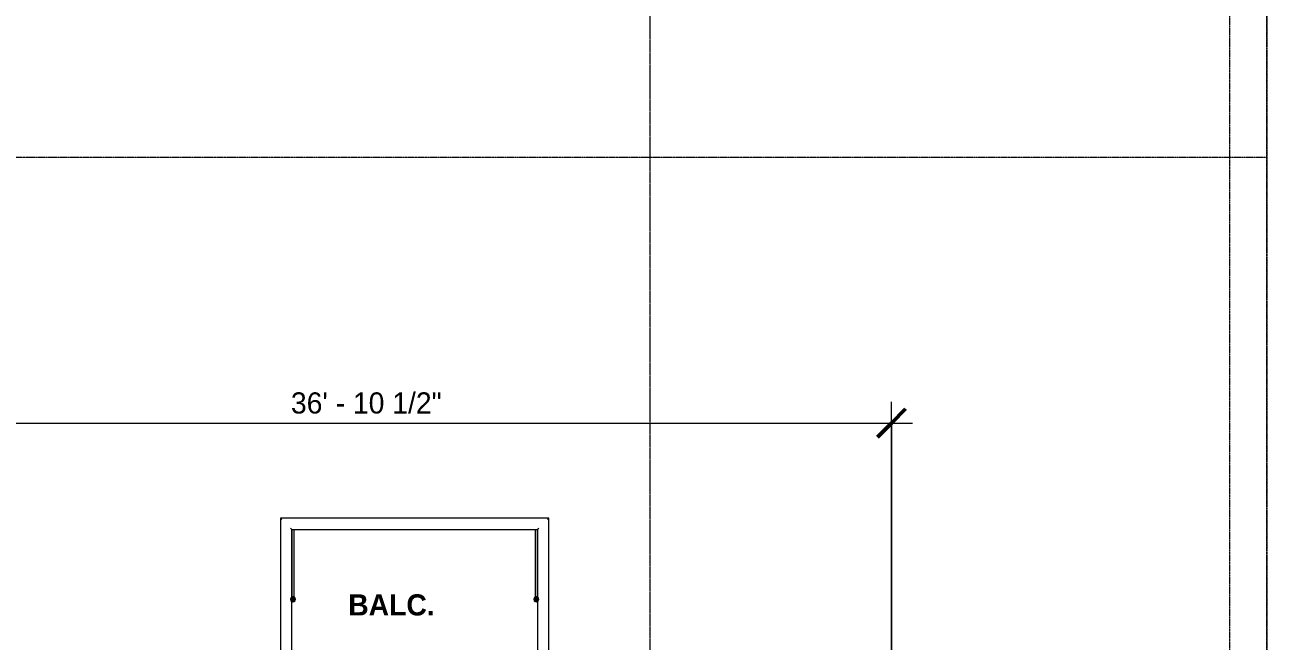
# Model space of a CAD drawing. Header units: inches. Extents: x -4217 to -1814, y 9706 to 12425.
# Drawn here: x -2439 to -1911, y 10865 to 11127 of the extents above; entities that cross this region are included whole.
import ezdxf

# ---------------------------------------------------------------- set-up
doc = ezdxf.new("R2010")
doc.units = ezdxf.units.IN
doc.header["$MEASUREMENT"] = 0
for name, pattern in [('Aligning Line 1_8_', [0.25, 0.125, -0.125]), ('Dash Dot 3_16_', [0.3125, 0.1875, -0.0625, 0, -0.0625]), ('Grid Line 1_2_', [0.875, 0.5, -0.125, 0.125, -0.125])]:
    doc.linetypes.add(name, pattern=pattern)
for name, color, linetype, lineweight in [('A-ANNO-DIMS', 211, 'Continuous', 9), ('A-ANNO-DIMS-96', 211, 'Continuous', 9), ('A-ANNO-SYMB-1', 150, 'Dash Dot 3_16_', 9), ('A-AREA-IDEN', 2, 'Continuous', 9), ('A-FLOR-HRAL-1', 7, 'Continuous', 9), ('A-WALL-3', 250, 'Continuous', 50), ('A-WALL-4', 10, 'Continuous', 13), ('G-ANNO-SYMB', 111, 'Aligning Line 1_8_', 9), ('G-ANNO-SYMB-1', 147, 'Aligning Line 1_8_', 9), ('S-GRID-1', 1, 'Grid Line 1_2_', 9)]:
    doc.layers.add(name, color=color, linetype=linetype, lineweight=lineweight)
doc.styles.add('Century Gothic', font='ufonts.com_century-gothic.ttf', dxfattribs={"height": 9})
doc.styles.add('Century Gothic_B', font='GOTHICB.TTF', dxfattribs={"height": 9})
doc.dimstyles.new('OD__1_8__Tol__', dxfattribs={"dimscale": 12, "dimtxt": 9.397514, "dimasz": 1, "dimexe": 0.75, "dimexo": 0.5, "dimgap": 0.125, "dimtad": 1, "dimdec": 3, "dimrnd": 0.125, "dimzin": 3, "dimdsep": 46, "dimlunit": 4, "dimtxsty": 'Century Gothic', "dimblk1": 'OBLIQUE', "dimblk2": 'OBLIQUE', "dimsah": 1, "dimcen": 0.09, "dimdle": 0.75, "dimazin": 0, "dimtfac": 1, "dimtdec": 4, "dimtix": 1, "dimtmove": 0, "dimatfit": 3, "dimfxl": 1, "dimtvp": 1, "dimtfill": 1, "dimfrac": 2, "dimtolj": 1, "dimtzin": 0, "dimarcsym": 2})

# ---------------------------------------------------------------- blocks, each defined once
blk = doc.blocks.new('DIMBLOCK6-FLOOR PLAN - 2ND FLOOR')
at = {"layer": 'A-ANNO-DIMS-96'}
for p, q in [((-2513.12, 10849.14), (-2513.12, 10966.51)), ((-2070.67, 10852.95), (-2070.67, 10966.51)), ((-2513.12, 10957.51), (-2061.67, 10957.51)), ((-2513.12, 10957.51), (-2513.12, 10849.14)), ((-2070.67, 10957.51), (-2070.67, 10852.95))]:
    blk.add_line(p, q, dxfattribs=at)
at = {"layer": 'A-ANNO-DIMS-96', "lineweight": 50}
for p, q in [((-2513.12, 10957.51), (-2507.12, 10963.51)), ((-2070.67, 10957.51), (-2064.67, 10963.51)), ((-2513.12, 10957.51), (-2519.12, 10951.51)), ((-2070.67, 10957.51), (-2076.67, 10951.51))]:
    blk.add_line(p, q, dxfattribs=at)
at = {"layer": 'A-ANNO-DIMS-96', "color": 0, "insert": (-2326.13, 10970.55), "char_height": 9, "width": 82.1611, "attachment_point": 1, "line_spacing_factor": 0.984502, "style": 'Century Gothic', "bg_fill": 3, "box_fill_scale": 1.25, "bg_fill_color": 256, "bg_fill_true_color": 13158600, "bg_fill_transparency": 0}
blk.add_mtext('36\' - 10 1/2"', dxfattribs=at)
blk = doc.blocks.new('_Oblique')
at = {"color": 0, "linetype": 'ByBlock', "lineweight": -2}
blk.add_line((-0.5, -0.5), (0.5, 0.5), dxfattribs=at)

msp = doc.modelspace()

# ---------------------------------------------------------------- linework, layer by layer
at = {"layer": 'A-ANNO-SYMB-1'}
msp.add_line((-1910.95638, 9718.24032), (-1910.95638, 12268.04045), dxfattribs=at)
at = {"layer": 'G-ANNO-SYMB'}
msp.add_line((-1910.86928, 11070.38095), (-4027.08301, 11070.38095), dxfattribs=at)
at = {"layer": 'G-ANNO-SYMB-1'}
for p, q in [((-1926.94838, 12280.04157), (-1926.94838, 9756.52836)), ((-1910.95638, 12280.04157), (-1910.95638, 9706.24032))]:
    msp.add_line(p, q, dxfattribs=at)

# ---------------------------------------------------------------- texts
at = {"layer": 'A-AREA-IDEN', "insert": (-2301.75497, 10884.66491), "char_height": 9, "width": 43.632, "attachment_point": 1, "style": 'Century Gothic_B'}
msp.add_mtext('BALC.', dxfattribs=at)

# ---------------------------------------------------------------- next in the draw order: dimensions: what is measured, and where the dimension line sits
at = {"layer": 'A-ANNO-DIMS'}
dim = msp.add_linear_dim(base=(-2070.67374, 10957.51007), p1=(-2513.12374, 10843.1394), p2=(-2070.67374, 10846.9519), dimstyle='OD__1_8__Tol__', override={"dimpost": '<>', "dimfxl": 442.466425}, dxfattribs=at)
dim.commit()
dim.dimension.update_dxf_attribs({"geometry": 'DIMBLOCK6-FLOOR PLAN - 2ND FLOOR', "text_midpoint": (-2291.89874, 10964.23508)})

# ---------------------------------------------------------------- next in the draw order: linework, layer by layer
at = {"layer": 'A-FLOR-HRAL-1'}
for p, q in [((-2216.48683, 10917.0016), (-2330.53624, 10917.0016)), ((-2330.53624, 10917.0016), (-2330.53624, 10851.7644)), ((-2216.48683, 10851.3894), (-2216.48683, 10917.0016)), ((-2325.81183, 10912.27719), (-2221.21124, 10912.27719)), ((-2325.81183, 10851.7644), (-2325.81183, 10912.27719)), ((-2221.21124, 10912.27719), (-2221.21124, 10851.3894))]:
    msp.add_line(p, q, dxfattribs=at)
for points, knots in [([(-2330.53624, 10917.0016), (-2330.53605, 10917.0016), (-2330.52818, 10916.99345), (-2330.50143, 10916.96689), (-2330.47413, 10916.93948), (-2330.44544, 10916.91078), (-2330.41908, 10916.88461), (-2330.39115, 10916.85642), (-2330.35217, 10916.81759), (-2330.30919, 10916.77464), (-2330.27308, 10916.73826), (-2330.23521, 10916.70069), (-2330.16675, 10916.63223), (-2330.10594, 10916.57039), (-2330.0638, 10916.52916)], [0, 0, 0, 0, 0.166666667, 0.25, 0.333333333, 0.416666667, 0.458333333, 0.5, 0.583333333, 0.666666667, 0.708333333, 0.75, 0.833333333, 1, 1, 1, 1]), ([(-2326.28427, 10912.74963), (-2326.24212, 10912.7084), (-2326.18137, 10912.64657), (-2326.10299, 10912.56832), (-2326.05652, 10912.522), (-2326.0218, 10912.48697), (-2325.98803, 10912.45344), (-2325.95693, 10912.42238), (-2325.92898, 10912.39418), (-2325.90262, 10912.36801), (-2325.87394, 10912.33932), (-2325.84663, 10912.31191), (-2325.81989, 10912.28534), (-2325.81201, 10912.27719), (-2325.81183, 10912.27719)], [0, 0, 0, 0, 0.166666667, 0.25, 0.333333333, 0.375, 0.416666667, 0.5, 0.541666667, 0.583333333, 0.666666667, 0.75, 0.833333333, 1, 1, 1, 1]), ([(-2220.7388, 10912.74963), (-2220.78002, 10912.70748), (-2220.84186, 10912.64673), (-2220.92011, 10912.56835), (-2220.96643, 10912.52189), (-2221.00146, 10912.48717), (-2221.03499, 10912.4534), (-2221.06605, 10912.42229), (-2221.09425, 10912.39434), (-2221.12042, 10912.36799), (-2221.14911, 10912.3393), (-2221.17652, 10912.31199), (-2221.20309, 10912.28525), (-2221.21124, 10912.27737), (-2221.21124, 10912.27719)], [0, 0, 0, 0, 0.166666667, 0.25, 0.333333333, 0.375, 0.416666667, 0.5, 0.541666667, 0.583333333, 0.666666667, 0.75, 0.833333333, 1, 1, 1, 1]), ([(-2216.48683, 10917.0016), (-2216.48683, 10917.00142), (-2216.49497, 10916.99354), (-2216.52154, 10916.9668), (-2216.54895, 10916.93949), (-2216.57765, 10916.9108), (-2216.60381, 10916.88445), (-2216.63201, 10916.85651), (-2216.67084, 10916.81753), (-2216.71378, 10916.77455), (-2216.75016, 10916.73844), (-2216.78774, 10916.70057), (-2216.8562, 10916.63211), (-2216.91804, 10916.57131), (-2216.95927, 10916.52916)], [0, 0, 0, 0, 0.166666667, 0.25, 0.333333333, 0.416666667, 0.458333333, 0.5, 0.583333333, 0.666666667, 0.708333333, 0.75, 0.833333333, 1, 1, 1, 1])]:
    msp.add_open_spline(points, degree=3, knots=knots, dxfattribs=at)
at = {"layer": 'A-WALL-3', "flags": 128}
for points in [[(-2324.76679, 10882.52101), (-2324.78132, 10882.66211), (-2324.82406, 10882.79501), (-2324.89253, 10882.91198), (-2324.98276, 10883.00623), (-2325.08949, 10883.07229), (-2325.20652, 10883.1063), (-2325.32706, 10883.1063), (-2325.44409, 10883.07229), (-2325.55082, 10883.00623), (-2325.64105, 10882.91198), (-2325.70952, 10882.79501), (-2325.75226, 10882.66211), (-2325.76679, 10882.52101)], [(-2325.76679, 10882.52101), (-2325.75226, 10882.37991), (-2325.70952, 10882.24702), (-2325.64105, 10882.13004), (-2325.55082, 10882.03579), (-2325.44409, 10881.96974), (-2325.32706, 10881.93572), (-2325.20652, 10881.93572), (-2325.08949, 10881.96974), (-2324.98276, 10882.03579), (-2324.89253, 10882.13004), (-2324.82406, 10882.24702), (-2324.78132, 10882.37991), (-2324.76679, 10882.52101)], [(-2221.27301, 10882.52101), (-2221.28754, 10882.66211), (-2221.33029, 10882.79501), (-2221.39876, 10882.91198), (-2221.48898, 10883.00623), (-2221.59571, 10883.07229), (-2221.71275, 10883.1063), (-2221.83328, 10883.1063), (-2221.95032, 10883.07229), (-2222.05705, 10883.00623), (-2222.14727, 10882.91198), (-2222.21574, 10882.79501), (-2222.25849, 10882.66211), (-2222.27301, 10882.52101)], [(-2222.27301, 10882.52101), (-2222.25849, 10882.37991), (-2222.21574, 10882.24702), (-2222.14727, 10882.13004), (-2222.05705, 10882.03579), (-2221.95032, 10881.96974), (-2221.83328, 10881.93572), (-2221.71275, 10881.93572), (-2221.59571, 10881.96974), (-2221.48898, 10882.03579), (-2221.39876, 10882.13004), (-2221.33029, 10882.24702), (-2221.28754, 10882.37991), (-2221.27301, 10882.52101)]]:
    msp.add_lwpolyline(points, dxfattribs=at)
at = {"layer": 'A-WALL-4'}
for p, q in [((-2325.76679, 10912.27719), (-2325.76679, 10882.52101)), ((-2324.76679, 10882.52101), (-2324.76679, 10912.27719)), ((-2222.27301, 10912.27735), (-2222.27301, 10882.52101)), ((-2221.27301, 10882.52101), (-2221.27301, 10912.2772))]:
    msp.add_line(p, q, dxfattribs=at)
at = {"layer": 'S-GRID-1'}
msp.add_line((-2173.32374, 9836.17969), (-2173.32374, 12376.79045), dxfattribs=at)

doc.saveas('drawing.dxf')
